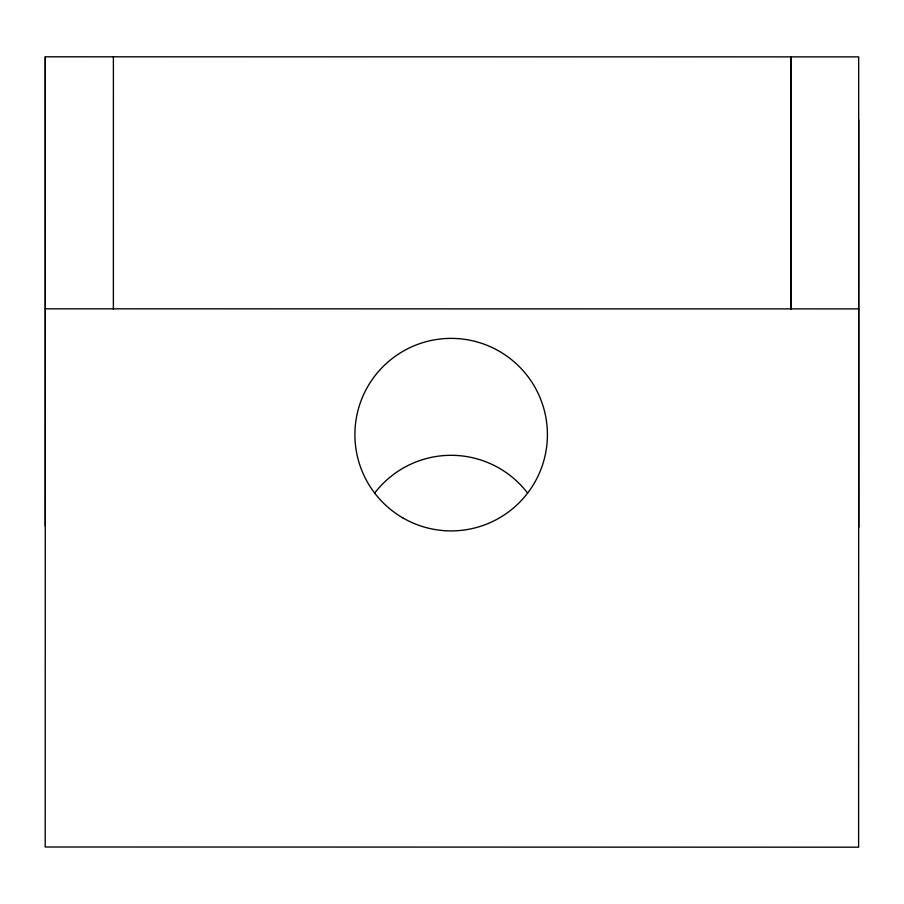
<?xml version="1.0" encoding="UTF-8"?>
<svg xmlns="http://www.w3.org/2000/svg" width="904" height="904" viewBox="0 0 904 904"><rect width="100%" height="100%" fill="white"/><g stroke="black" fill="none" stroke-linecap="round" stroke-linejoin="round"><path stroke-width="1.36" d="M45.324 308.829L45.2 846.991L858.608 847.195L858.71 308.897L858.676 56.884L45.279 56.805L45.324 308.829L858.71 308.897L858.8 527.258M113.373 309.145L113.395 56.816M790.797 308.897L790.808 56.873L790.83 309.258M858.653 308.942L858.687 119.69M45.29 526.207L45.279 56.805M374.776 492.951A96.265 96.265 0 0 1 527.518 492.985M403.003 517.992A96.265 96.265 0 0 0 547.417 434.666A96.265 96.265 0 0 0 403.048 351.26A96.265 96.265 0 0 0 403.003 517.992"/></g></svg>
